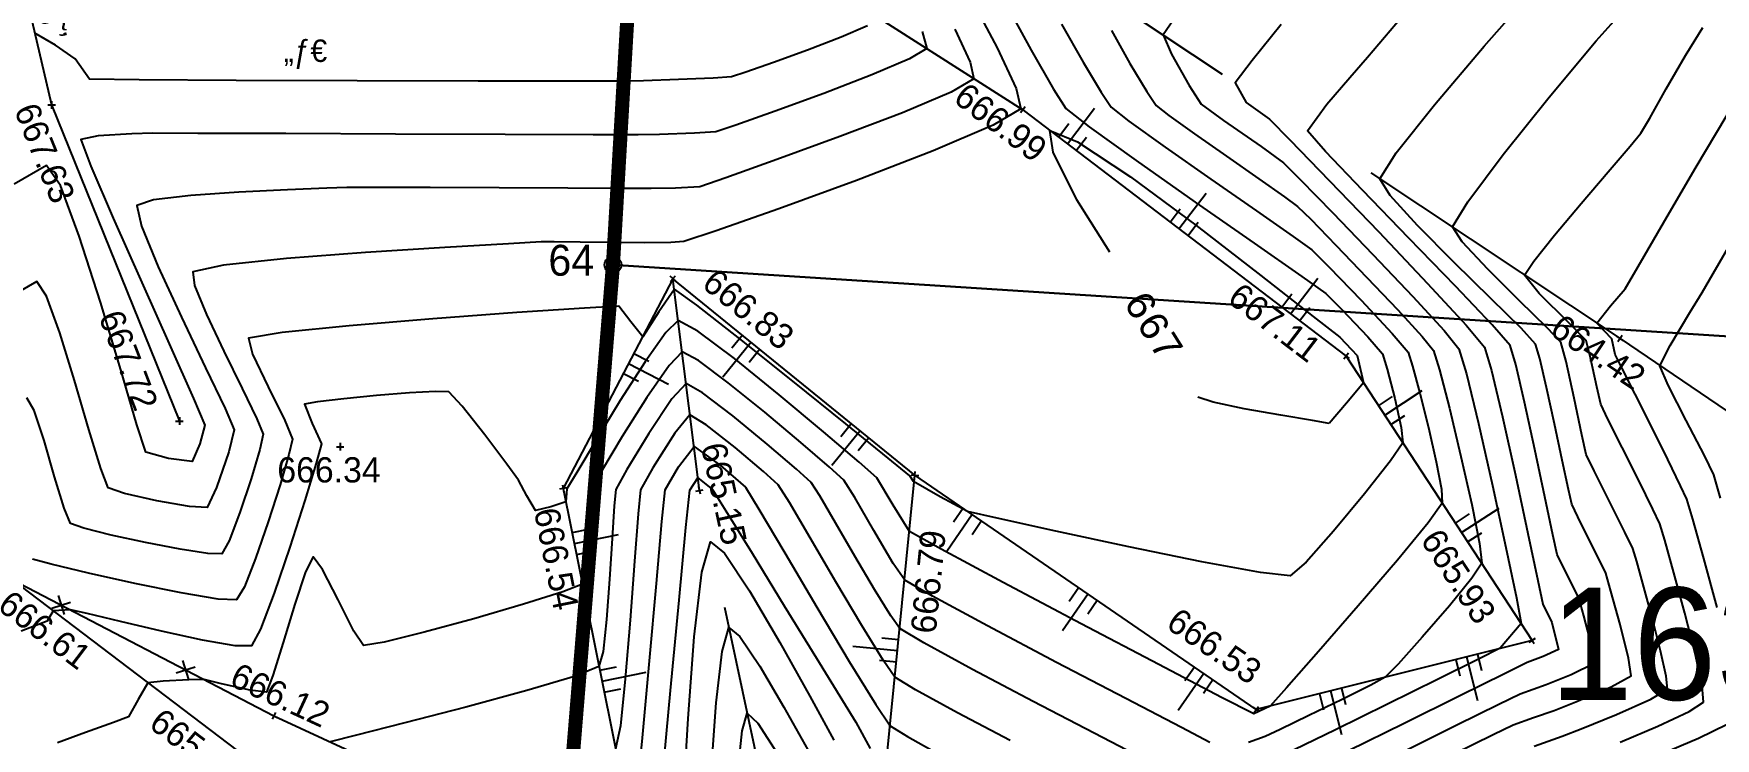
# Model space of a CAD drawing. Header units: millimetres. Extents: x 219878 to 220078, y 635585 to 635737.
# Drawn here: x 219905.31 to 219935.27, y 635653.52 to 635666.08 of the extents above; entities that cross this region are included whole.
import ezdxf
from ezdxf.enums import TextEntityAlignment as Align

# ---------------------------------------------------------------- set-up
doc = ezdxf.new("R2010")
doc.units = ezdxf.units.MM
doc.linetypes.add('HIDDEN', pattern=[9.525, 6.35, -3.175])
for name, color, linetype in [('1000', 7, 'Continuous'), ('1502', 7, 'Continuous'), ('1509', 32, 'HIDDEN'), ('1510', 40, 'Continuous'), ('1511', 7, 'Continuous'), ('1602', 240, 'Continuous'), ('1603', 240, 'Continuous'), ('1611', 240, 'Continuous'), ('2405', 7, 'HIDDEN'), ('2601', 7, 'Continuous'), ('2603', 7, 'Continuous'), ('2811', 7, 'Continuous'), ('CONTINTERMEDIATE', 8, 'Continuous'), ('CONTPRINCIPAL', 8, 'Continuous'), ('CONTREGULAR', 8, 'Continuous'), ('M1200', 150, 'Continuous')]:
    doc.layers.add(name, color=color, linetype=linetype)
doc.styles.add('HEBTXT', font='hebtxt')
doc.styles.add('MAVAT_HEBTXT', font='HEBTXT')
doc.styles.add('MONOTXT', font='monotxt')

# ---------------------------------------------------------------- blocks, each defined once
blk = doc.blocks.new('1611')
for radius in [0.6, 0.3]:
    blk.add_circle((0, 0), radius)
at = {"style": 'HEBTXT'}
blk.add_attdef('NUMBER', text='', height=2.2, dxfattribs=at).set_placement((0, 3.4), align=Align.CENTER)
at = {"style": 'HEBTXT', "flags": 1}
blk.add_attdef('D_NAME', text='', height=1.6, dxfattribs=at).set_placement((0, 1.2), align=Align.CENTER)
blk = doc.blocks.new('1502')
for points in [[(-0.27, 0), (0.27, 0)], [(0, 0.27), (0, -0.27)]]:
    blk.add_lwpolyline(points)
at = {"style": 'HEBTXT'}
blk.add_attdef('NAME', text='', height=1.6, dxfattribs=at).set_placement((0, 0.6), align=Align.CENTER)
blk.add_attdef('ELEV', text='', height=1.8, dxfattribs=at).set_placement((0, -0.6), align=Align.TOP_CENTER)
blk = doc.blocks.new('2603-X')
for points in [[(-0.5, 0.5), (0.5, -0.5)], [(-0.5, -0.5), (0.5, 0.5)]]:
    blk.add_lwpolyline(points)
blk = doc.blocks.new('1511')
for points in [[(0, 0), (0, 3.2)], [(-0.8, 0), (-0.8, 1.2)], [(0.8, 0), (0.8, 1.2)]]:
    blk.add_lwpolyline(points)
blk = doc.blocks.new('1000')
at = {"style": 'HEBTXT'}
blk.add_attdef('DESC', text='', height=1.6, dxfattribs=at).set_placement((0, 0.6), align=Align.CENTER)
blk = doc.blocks.new('2811')
at = {"style": 'HEBTXT', "flags": 8}
blk.add_attdef('TYPE', text='', height=1.6, dxfattribs=at).set_placement((0, 0.6), align=Align.CENTER)
blk = doc.blocks.new('1603')
at = {"style": 'HEBTXT'}
blk.add_attdef('PARCEL_NUM', text='', height=2.4, dxfattribs=at).set_placement((0, 1), align=Align.CENTER)
at = {"style": 'HEBTXT', "flags": 1}
for tag, p in [('LOT_NUM', (0, -1)), ('GUSH_SUFFI', (0, -3.2)), ('LEGAL_AREA', (0, -5.4)), ('ANALYTIC', (0, -7.6))]:
    blk.add_attdef(tag, text='', height=1.6, dxfattribs=at).set_placement(p, align=Align.TOP_CENTER)

msp = doc.modelspace()

# ---------------------------------------------------------------- linework, layer by layer
at = {"layer": '1000'}
msp.add_lwpolyline([(219904.912, 635656.357), (219909.574, 635652.816), (219908.796, 635651.788), (219911.718, 635649.17), (219906.578, 635644.654)], dxfattribs=at)
at = {"layer": '1509'}
msp.add_lwpolyline([(219916.666, 635643.916), (219918.954, 635649.644), (219917.174, 635657.938), (219916.699, 635661.713)], dxfattribs=at)
at = {"layer": '1510'}
for points in [[(219903.882, 635672.279), (219905.627, 635664.81), (219907.904, 635659.175)], [(219908.948, 635671.306), (219914.485, 635670.834), (219918.408, 635667.618), (219922.932, 635664.723), (219928.692, 635660.332), (219932.006, 635655.265), (219927.092, 635654.034), (219921.01, 635658.21), (219916.699, 635661.713), (219914.744, 635657.973), (219916.175, 635650.873), (219916.666, 635643.916)], [(219916.666, 635643.916), (219920.108, 635649.106), (219921.01, 635658.21)]]:
    msp.add_lwpolyline(points, dxfattribs=at)
at = {"layer": '1602'}
for points in [[(219916.763, 635736.707), (219917.07, 635704.79), (219917.07, 635686.71), (219915.63, 635661.96), (219914.71, 635650.69), (219914.5, 635648.14), (219878.333, 635650.5)], [(219953.18, 635648.63), (219914.71, 635650.69), (219915.63, 635661.96), (219955.05, 635659.43)]]:
    msp.add_lwpolyline(points, dxfattribs=at)
msp.add_lwpolyline([(219956.87, 635671.97), (219955.05, 635659.43), (219915.63, 635661.96), (219917.07, 635686.71), (219957.05, 635685.85), (219956.87, 635671.97)], close=True, dxfattribs=at)
at = {"layer": '2405'}
msp.add_lwpolyline([(219902.779, 635675.183), (219908.948, 635671.306), (219915.3, 635672.53), (219921.199, 635668.873), (219933.573, 635660.646), (219936.055, 635658.96), (219948.278, 635654.442)], dxfattribs=at)
at = {"layer": '2601'}
msp.add_lwpolyline([(219897.57, 635659.863), (219904.912, 635656.357), (219909.588, 635653.922), (219916.175, 635650.873), (219920.108, 635649.106), (219923.017, 635647.601), (219929.864, 635645.736), (219941.642, 635648.091)], dxfattribs=at)
at = {"layer": 'CONTINTERMEDIATE'}
for points in [[(219929.737, 635653.298), (219930.667, 635653.758), (219931.415, 635654.128), (219931.797, 635654.316), (219932.255, 635654.477), (219932.703, 635654.658), (219933.123, 635654.866), (219933.067, 635655.182), (219932.929, 635655.706), (219932.838, 635656.024), (219932.645, 635656.411), (219932.456, 635656.8), (219932.379, 635657.146), (219932.236, 635657.825), (219932.058, 635658.67), (219931.874, 635659.513), (219931.715, 635660.186), (219931.613, 635660.521), (219931.296, 635660.888), (219930.639, 635661.581), (219929.81, 635662.435), (219928.982, 635663.289), (219928.324, 635663.981), (219928.007, 635664.348), (219928.349, 635664.826), (219928.762, 635665.297), (219929.071, 635665.662), (219929.677, 635666.377)], [(219921.14, 635666.12), (219921.223, 635665.814), (219920.913, 635665.63), (219920.242, 635665.345), (219919.385, 635665.016), (219918.519, 635664.699), (219917.819, 635664.452), (219917.461, 635664.331), (219917.083, 635664.305), (219916.457, 635664.285), (219916.077, 635664.277), (219915.276, 635664.278), (219913.707, 635664.284), (219911.754, 635664.292), (219909.801, 635664.299), (219908.232, 635664.304), (219907.431, 635664.305), (219907.057, 635664.295), (219906.456, 635664.261), (219906.149, 635664.196), (219906.327, 635663.717), (219906.724, 635662.792), (219907.233, 635661.645), (219907.747, 635660.5), (219908.158, 635659.579), (219908.36, 635659.105), (219908.268, 635658.771), (219908.134, 635658.455), (219907.711, 635658.509), (219907.308, 635658.619), (219907.147, 635659.109), (219906.859, 635660.086), (219906.499, 635661.293), (219906.122, 635662.474), (219905.784, 635663.372), (219905.539, 635663.731), (219904.958, 635663.399)], [(219923.623, 635666.249), (219924.009, 635665.573), (219924.329, 635665.036), (219924.505, 635664.772), (219924.824, 635664.522), (219925.471, 635664.059), (219926.284, 635663.489), (219927.098, 635662.922), (219927.752, 635662.465), (219928.081, 635662.226), (219928.393, 635661.917), (219928.959, 635661.329), (219929.515, 635660.734), (219929.797, 635660.401), (219929.876, 635660.157), (219930.008, 635659.67), (219930.159, 635659.06), (219930.297, 635658.45), (219930.391, 635657.961), (219930.407, 635657.714), (219930.154, 635657.359), (219929.607, 635656.696), (219928.908, 635655.88), (219928.201, 635655.07), (219927.629, 635654.421), (219927.337, 635654.091), (219927.046, 635653.956), (219926.474, 635654.25), (219925.358, 635654.834), (219923.97, 635655.564), (219922.585, 635656.299), (219921.475, 635656.894), (219920.913, 635657.206), (219920.62, 635657.679), (219920.334, 635658.161), (219920.015, 635658.44), (219919.384, 635658.981), (219918.593, 635659.645), (219917.796, 635660.29), (219917.145, 635660.778), (219916.794, 635660.968), (219916.572, 635660.757), (219916.201, 635660.232), (219915.76, 635659.542), (219915.328, 635658.835), (219914.985, 635658.261), (219914.811, 635657.969), (219914.789, 635657.733), (219914.521, 635657.645), (219914.25, 635657.583), (219914.095, 635657.845), (219913.948, 635658.12), (219913.739, 635658.405), (219913.345, 635658.931), (219912.943, 635659.444), (219912.707, 635659.694), (219912.471, 635659.702), (219912.003, 635659.677), (219911.419, 635659.63), (219910.836, 635659.573), (219910.368, 635659.517), (219910.134, 635659.474), (219910.273, 635659.134), (219910.439, 635658.772), (219910.342, 635658.428), (219910.138, 635657.758), (219909.873, 635656.93), (219909.595, 635656.11), (219909.351, 635655.467), (219909.189, 635655.169), (219908.901, 635655.172), (219908.319, 635655.273), (219907.588, 635655.431), (219906.854, 635655.601), (219906.263, 635655.743), (219905.962, 635655.812), (219905.654, 635655.795), (219905.55, 635655.609), (219905.086, 635655.43)], [(219935.302, 635655.855), (219935.067, 635656.727), (219934.869, 635657.427), (219934.763, 635657.781), (219934.652, 635658.024), (219934.423, 635658.493), (219934.133, 635659.076), (219933.841, 635659.657), (219933.607, 635660.125), (219933.489, 635660.364), (219933.425, 635660.639), (219933.159, 635660.922), (219933.405, 635661.231), (219933.662, 635661.535), (219933.894, 635661.931), (219934.346, 635662.711), (219934.911, 635663.678), (219935.485, 635664.635)], [(219916.047, 635652.425), (219916.157, 635653.528), (219916.282, 635654.903), (219916.403, 635656.279), (219916.502, 635657.384), (219916.56, 635657.947), (219916.797, 635658.358), (219917.074, 635658.724), (219917.545, 635658.385), (219917.991, 635657.997), (219918.232, 635657.604), (219918.692, 635656.826), (219919.264, 635655.857), (219919.84, 635654.891), (219920.311, 635654.122), (219920.57, 635653.744), (219920.876, 635653.55), (219921.503, 635653.205)], [(219917.86, 635652.978), (219917.933, 635653.653), (219918.021, 635653.971), (219918.213, 635653.791), (219918.553, 635653.255)], [(219934.312, 635653.241), (219934.971, 635653.525), (219935.482, 635653.771)]]:
    msp.add_lwpolyline(points, dxfattribs=at)
at = {"layer": 'CONTPRINCIPAL'}
for points in [[(219921.999, 635666.728), (219922.476, 635665.827), (219922.814, 635665.105), (219922.899, 635664.741), (219922.403, 635664.447), (219921.333, 635663.991), (219919.967, 635663.464), (219918.585, 635662.958), (219917.468, 635662.565), (219916.895, 635662.375), (219916.662, 635662.359), (219916.2, 635662.355), (219915.624, 635662.358), (219915.048, 635662.364), (219914.585, 635662.369), (219914.349, 635662.368), (219913.769, 635662.336), (219912.632, 635662.271), (219911.219, 635662.18), (219909.811, 635662.072), (219908.692, 635661.954), (219908.143, 635661.834), (219908.174, 635661.592), (219908.386, 635661.077), (219908.697, 635660.42), (219909.024, 635659.756), (219909.285, 635659.218), (219909.398, 635658.94), (219909.34, 635658.667), (219909.185, 635658.144), (219908.984, 635657.544), (219908.792, 635657.042), (219908.662, 635656.811), (219908.414, 635656.816), (219907.92, 635656.891), (219907.303, 635657.008), (219906.689, 635657.142), (219906.2, 635657.265), (219905.962, 635657.35), (219905.849, 635657.62), (219905.682, 635658.18), (219905.493, 635658.828), (219905.317, 635659.364), (219905.188, 635659.59)], [(219932.044, 635653.383), (219932.541, 635653.557), (219932.881, 635653.692), (219933.508, 635653.948), (219934.121, 635654.219), (219934.417, 635654.397), (219934.396, 635654.627), (219934.297, 635655.082), (219934.153, 635655.649), (219934, 635656.216), (219933.871, 635656.672), (219933.802, 635656.903), (219933.661, 635657.198), (219933.387, 635657.742), (219933.113, 635658.286), (219932.972, 635658.582), (219932.892, 635658.932), (219932.755, 635659.585), (219932.613, 635660.236), (219932.519, 635660.58), (219932.277, 635660.838), (219931.783, 635661.321), (219931.218, 635661.881), (219930.759, 635662.368), (219930.586, 635662.636), (219930.864, 635663.085), (219931.493, 635663.925), (219932.309, 635664.95), (219933.146, 635665.954), (219933.841, 635666.732)], [(219925.669, 635666.406), (219925.431, 635666.061), (219925.582, 635665.715), (219925.899, 635665.156), (219926.109, 635664.826), (219926.507, 635664.534), (219927.177, 635664.068), (219927.578, 635663.779), (219927.877, 635663.48), (219928.456, 635662.886), (219929.171, 635662.143), (219929.881, 635661.396), (219930.439, 635660.787), (219930.704, 635660.462), (219930.836, 635660.019), (219931.049, 635659.135), (219931.299, 635658.029), (219931.539, 635656.919), (219931.726, 635656.027), (219931.813, 635655.57), (219931.437, 635655.125), (219931.065, 635654.936), (219930.332, 635654.572), (219929.418, 635654.121), (219928.503, 635653.672), (219927.768, 635653.313)], [(219924.484, 635662.188), (219923.893, 635663.116), (219923.475, 635663.97), (219923.412, 635664.353), (219923.907, 635664.155), (219924.849, 635663.527), (219926.014, 635662.667), (219927.175, 635661.773), (219928.106, 635661.042), (219928.581, 635660.671), (219928.79, 635660.449), (219928.891, 635660.342), (219929.001, 635659.858), (219928.701, 635659.492), (219928.389, 635659.134)], [(219925.082, 635653.157), (219924.206, 635653.61), (219923.119, 635654.177), (219922.035, 635654.75), (219921.17, 635655.22), (219920.74, 635655.476), (219920.578, 635655.703), (219920.29, 635656.173), (219919.941, 635656.768), (219919.594, 635657.364), (219919.313, 635657.841), (219919.161, 635658.078), (219918.9, 635658.318), (219918.378, 635658.764), (219917.764, 635659.268), (219917.226, 635659.679), (219916.934, 635659.847), (219916.681, 635659.57), (219916.269, 635658.955), (219915.877, 635658.313), (219915.684, 635657.958), (219915.651, 635657.664), (219915.613, 635657.081), (219915.568, 635656.356), (219915.515, 635655.636), (219915.453, 635655.069), (219915.379, 635654.8), (219914.96, 635654.63), (219914.098, 635654.373), (219913.011, 635654.078), (219911.919, 635653.794), (219911.038, 635653.57), (219910.59, 635653.457)], [(219928.389, 635659.134), (219928.096, 635659.183), (219927.53, 635659.278), (219926.877, 635659.395), (219926.322, 635659.511), (219926.051, 635659.6)], [(219916.878, 635652.397), (219916.968, 635653.871), (219917.079, 635655.332), (219917.213, 635656.482), (219917.368, 635657.022), (219917.618, 635656.818), (219918.063, 635656.15), (219918.604, 635655.23), (219919.138, 635654.273), (219919.564, 635653.49)]]:
    msp.add_lwpolyline(points, dxfattribs=at)
at = {"layer": 'CONTREGULAR'}
for points in [[(219930.614, 635653.241), (219931.313, 635653.587), (219931.67, 635653.762), (219932.034, 635653.89), (219932.398, 635654.017), (219932.787, 635654.173), (219933.418, 635654.44), (219933.769, 635654.632), (219933.723, 635654.951), (219933.575, 635655.548), (219933.412, 635656.144), (219933.318, 635656.464), (219933.154, 635656.801), (219932.876, 635657.354), (219932.714, 635657.692), (219932.653, 635657.957), (219932.543, 635658.478), (219932.406, 635659.128), (219932.265, 635659.775), (219932.144, 635660.292), (219932.066, 635660.549), (219931.81, 635660.829), (219931.278, 635661.356), (219930.614, 635662.007), (219929.965, 635662.662), (219929.477, 635663.197), (219929.295, 635663.491), (219929.583, 635663.954), (219930.265, 635664.81), (219931.153, 635665.856), (219932.062, 635666.89)], [(219922.598, 635666.666), (219923.081, 635665.788), (219923.48, 635665.089), (219923.701, 635664.745), (219924.113, 635664.422), (219924.95, 635663.819), (219926.001, 635663.08), (219927.055, 635662.345), (219927.902, 635661.753), (219928.331, 635661.448), (219928.618, 635661.162), (219929.079, 635660.677), (219929.344, 635660.372), (219929.427, 635660.098), (219929.558, 635659.58), (219929.672, 635659.062), (219929.704, 635658.785), (219929.485, 635658.468), (219929.023, 635657.879), (219928.47, 635657.21), (219927.979, 635656.658), (219927.699, 635656.418), (219927.165, 635656.476), (219926.12, 635656.668), (219924.82, 635656.934), (219923.52, 635657.212), (219922.477, 635657.443), (219921.946, 635657.566), (219921.462, 635657.823), (219920.984, 635658.096), (219920.919, 635658.202), (219920.533, 635658.515), (219919.778, 635659.128), (219918.836, 635659.888), (219917.891, 635660.643), (219917.126, 635661.24), (219916.725, 635661.528), (219916.445, 635661.122), (219916.162, 635660.678), (219915.948, 635660.944), (219915.733, 635661.221), (219915.12, 635661.19), (219913.918, 635661.11), (219912.423, 635660.999), (219910.931, 635660.875), (219909.737, 635660.754), (219909.137, 635660.654), (219909.209, 635660.37), (219909.485, 635659.785), (219909.783, 635659.184), (219909.92, 635658.855), (219909.855, 635658.578), (219909.698, 635658.041), (219909.488, 635657.379), (219909.263, 635656.726), (219909.062, 635656.218), (219908.925, 635655.991), (219908.594, 635656.002), (219907.934, 635656.113), (219907.109, 635656.28), (219906.284, 635656.464), (219905.623, 635656.623), (219905.289, 635656.715)], [(219921.719, 635666.163), (219921.993, 635665.574), (219922.061, 635665.278), (219921.658, 635665.04), (219920.786, 635664.672), (219919.674, 635664.246), (219918.55, 635663.835), (219917.642, 635663.513), (219917.178, 635663.352), (219916.745, 635663.328), (219916.31, 635663.319), (219915.808, 635663.321), (219914.824, 635663.326), (219913.6, 635663.332), (219912.375, 635663.337), (219911.391, 635663.339), (219910.889, 635663.336), (219910.532, 635663.326), (219909.831, 635663.3), (219908.963, 635663.258), (219908.108, 635663.198), (219907.442, 635663.118), (219907.146, 635663.016), (219907.227, 635662.648), (219907.526, 635661.926), (219907.942, 635661.027), (219908.373, 635660.125), (219908.719, 635659.398), (219908.879, 635659.022), (219908.784, 635658.629), (219908.567, 635657.99), (219908.398, 635657.633), (219908.087, 635657.653), (219907.503, 635657.754), (219906.926, 635657.882), (219906.635, 635657.984), (219906.505, 635658.328), (219906.293, 635659.028), (219906.038, 635659.898), (219905.774, 635660.751), (219905.537, 635661.401), (219905.363, 635661.662), (219904.945, 635661.422)], [(219920.168, 635666.221), (219919.697, 635666.02), (219919.096, 635665.787), (219918.488, 635665.564), (219917.996, 635665.392), (219917.744, 635665.31), (219917.413, 635665.286), (219916.795, 635665.261), (219916.176, 635665.242), (219915.843, 635665.234), (219914.96, 635665.234), (219913.228, 635665.236), (219911.073, 635665.24), (219908.917, 635665.246), (219907.186, 635665.255), (219906.303, 635665.267), (219906.05, 635665.631), (219905.695, 635665.873), (219905.33, 635666.089)], [(219924.51, 635666.136), (219924.842, 635665.549), (219925.141, 635665.05), (219925.307, 635664.8), (219925.532, 635664.624), (219925.989, 635664.298), (219926.563, 635663.896), (219927.137, 635663.496), (219927.598, 635663.173), (219927.828, 635663.003), (219928.062, 635662.773), (219928.511, 635662.313), (219929.065, 635661.737), (219929.614, 635661.156), (219930.046, 635660.684), (219930.251, 635660.431), (219930.358, 635660.088), (219930.535, 635659.403), (219930.739, 635658.546), (219930.931, 635657.686), (219931.068, 635656.995), (219931.11, 635656.641), (219930.934, 635656.373), (219930.533, 635655.881), (219930.047, 635655.321), (219929.618, 635654.845), (219929.388, 635654.608), (219929.132, 635654.467), (219928.623, 635654.214), (219928.029, 635653.926), (219927.515, 635653.68), (219927.249, 635653.555), (219926.956, 635653.447)], [(219927.534, 635666.242), (219927.02, 635665.6), (219926.719, 635665.203), (219926.911, 635664.854), (219927.329, 635664.558), (219927.69, 635664.186), (219928.397, 635663.457), (219929.273, 635662.546), (219930.143, 635661.63), (219930.83, 635660.886), (219931.16, 635660.49), (219931.285, 635660.077), (219931.481, 635659.249), (219931.708, 635658.212), (219931.93, 635657.172), (219932.106, 635656.336), (219932.198, 635655.91), (219932.357, 635655.585), (219932.478, 635655.101), (219932.205, 635654.979), (219931.92, 635654.87), (219931.514, 635654.67), (219930.718, 635654.276), (219929.727, 635653.786), (219928.736, 635653.297)], [(219933.573, 635653.454), (219934.245, 635653.737), (219934.807, 635653.996), (219935.062, 635654.163), (219935.036, 635654.455), (219934.91, 635655.033), (219934.728, 635655.752), (219934.533, 635656.472), (219934.37, 635657.05), (219934.282, 635657.343), (219934.159, 635657.608), (219933.907, 635658.116), (219933.611, 635658.704), (219933.357, 635659.21), (219933.23, 635659.474), (219933.159, 635659.786), (219933.05, 635660.302), (219932.972, 635660.61), (219932.656, 635660.931), (219932.132, 635661.451), (219931.871, 635661.779), (219932.035, 635662.027), (219932.405, 635662.489), (219932.882, 635663.056), (219933.364, 635663.62), (219933.753, 635664.073), (219933.947, 635664.307), (219934.103, 635664.574), (219934.396, 635665.095), (219934.74, 635665.693), (219935.049, 635666.19)], [(219935.366, 635657.802), (219935.243, 635658.22), (219935.076, 635658.561), (219934.751, 635659.188), (219934.432, 635659.816), (219934.285, 635660.161), (219934.465, 635660.525), (219934.816, 635661.113), (219935.035, 635661.467), (219935.233, 635661.806), (219935.621, 635662.471)], [(219926.266, 635653.448), (219925.759, 635653.711), (219924.768, 635654.228), (219923.535, 635654.874), (219922.305, 635655.525), (219921.321, 635656.056), (219920.828, 635656.34), (219920.625, 635656.638), (219920.281, 635657.223), (219919.94, 635657.811), (219919.746, 635658.12), (219919.49, 635658.351), (219918.977, 635658.793), (219918.333, 635659.333), (219917.683, 635659.857), (219917.152, 635660.253), (219916.865, 635660.407), (219916.629, 635660.168), (219916.233, 635659.596), (219915.794, 635658.899), (219915.427, 635658.285), (219915.247, 635657.962), (219915.216, 635657.663), (219915.185, 635657.1), (219915.144, 635656.545), (219915.085, 635656.268), (219914.738, 635656.132), (219914.035, 635655.91), (219913.153, 635655.653), (219912.267, 635655.411), (219911.552, 635655.234), (219911.186, 635655.173), (219911.01, 635655.433), (219910.732, 635655.988), (219910.457, 635656.531), (219910.288, 635656.754), (219910.153, 635656.488), (219909.961, 635655.912), (219909.753, 635655.228), (219909.57, 635654.639), (219909.455, 635654.346), (219909.163, 635654.377), (219908.658, 635654.494), (219908.349, 635654.567), (219908.072, 635654.561), (219907.616, 635654.541), (219907.343, 635654.512), (219907.171, 635654.21), (219907, 635653.904), (219906.733, 635653.8), (219906.229, 635653.623), (219905.731, 635653.441)], [(219922.705, 635653.481), (219921.768, 635653.976), (219921.022, 635654.384), (219920.655, 635654.61), (219920.444, 635654.912), (219920.064, 635655.531), (219919.603, 635656.312), (219919.144, 635657.095), (219918.773, 635657.722), (219918.576, 635658.037), (219918.314, 635658.277), (219917.808, 635658.703), (219917.293, 635659.108), (219917.002, 635659.286), (219916.732, 635658.962), (219916.338, 635658.343), (219916.123, 635657.952), (219916.078, 635657.523), (219916.014, 635656.678), (219915.936, 635655.628), (219915.85, 635654.581), (219915.762, 635653.746), (219915.676, 635653.334)], [(219916.504, 635652.76), (219916.656, 635654.373), (219916.808, 635655.985), (219916.931, 635657.28), (219916.997, 635657.941), (219917.142, 635658.163), (219917.406, 635657.956), (219917.644, 635657.573), (219918.108, 635656.822), (219918.683, 635655.885), (219919.258, 635654.948), (219919.72, 635654.194), (219919.955, 635653.81), (219920.212, 635653.338)], [(219917.386, 635652.995), (219917.471, 635654.155), (219917.573, 635655.068), (219917.694, 635655.498), (219917.893, 635655.336), (219918.247, 635654.805), (219918.676, 635654.076), (219919.1, 635653.317)]]:
    msp.add_lwpolyline(points, dxfattribs=at)
at = {"layer": 'M1200', "color": 150, "const_width": 0.25}
msp.add_lwpolyline([(219917.07, 635686.71), (219957.05, 635685.85), (219956.87, 635671.97), (219955.05, 635659.43), (219953.18, 635648.63), (219914.71, 635650.69), (219915.63, 635661.96)], close=True, dxfattribs=at)

# ---------------------------------------------------------------- block references
at = {"layer": '1000', "xscale": 0.25, "yscale": 0.25, "zscale": 0.25, "rotation": 283.1502688609672}
msp.add_blockref('1000', (219905.217, 635666.564), dxfattribs=at).add_auto_attribs({'DESC': '…‰˜’'})
at = {"layer": '1502'}
ref = msp.add_blockref('1502', (219922.932, 635664.723, 666.987), dxfattribs=dict(at, xscale=0.25, yscale=0.25, zscale=0.25, rotation=322.6807701315051))
ref.add_attrib('ELEV', '666.99', dxfattribs={"layer": '0', "height": 0.45, "rotation": 322.6808, "style": 'HEBTXT'}).set_placement((219922.676, 635664.681), align=Align.TOP_CENTER)
ref = msp.add_blockref('1502', (219905.627, 635664.81, 667.626), dxfattribs=dict(at, xscale=0.25, yscale=0.25, zscale=0.25))
ref.add_attrib('ELEV', '667.63', dxfattribs={"layer": '0', "height": 0.45, "rotation": 291.9965, "style": 'HEBTXT'}).set_placement((219905.715, 635664.038), align=Align.TOP_CENTER)
ref = msp.add_blockref('1502', (219916.699, 635661.713, 666.829), dxfattribs=dict(at, xscale=0.25, yscale=0.25, zscale=0.25, rotation=140.9036394422923))
ref.add_attrib('ELEV', '666.83', dxfattribs={"layer": '0', "height": 0.45, "rotation": 320.9036, "style": 'HEBTXT'}).set_placement((219918.187, 635661.346), align=Align.TOP_CENTER)
ref = msp.add_blockref('1502', (219928.692, 635660.332, 667.11), dxfattribs=dict(at, xscale=0.25, yscale=0.25, zscale=0.25, rotation=322.6807701315051))
ref.add_attrib('ELEV', '667.11', dxfattribs={"layer": '0', "height": 0.45, "rotation": 322.6808, "style": 'HEBTXT'}).set_placement((219927.56, 635661.112), align=Align.TOP_CENTER)
ref = msp.add_blockref('1502', (219907.904, 635659.175, 667.72), dxfattribs=dict(at, xscale=0.25, yscale=0.25, zscale=0.25))
ref.add_attrib('ELEV', '667.72', dxfattribs={"layer": '0', "height": 0.45, "rotation": 290.9702, "style": 'HEBTXT'}).set_placement((219907.209, 635660.341), align=Align.TOP_CENTER)
ref = msp.add_blockref('1502', (219933.573, 635660.646, 664.421), dxfattribs=dict(at, xscale=0.2499999999999999, yscale=0.2499999999999999, zscale=0.2499999999999999, rotation=326.0968367591408))
ref.add_attrib('ELEV', '664.42', dxfattribs={"layer": '0', "height": 0.45, "rotation": 326.0968, "style": 'HEBTXT'}).set_placement((219933.311, 635660.595), align=Align.TOP_CENTER)
ref = msp.add_blockref('1502', (219910.769, 635658.719, 666.335), dxfattribs=dict(at, xscale=0.25, yscale=0.25, zscale=0.25))
ref.add_attrib('ELEV', '666.34', dxfattribs={"layer": '0', "height": 0.45, "style": 'HEBTXT'}).set_placement((219910.57, 635658.531), align=Align.TOP_CENTER)
ref = msp.add_blockref('1502', (219917.174, 635657.938, 665.146), dxfattribs=dict(at, xscale=0.25, yscale=0.25, zscale=0.25, rotation=102.1126832358719))
ref.add_attrib('ELEV', '665.15', dxfattribs={"layer": '0', "height": 0.45, "rotation": 282.1127, "style": 'HEBTXT'}).set_placement((219917.829, 635657.929), align=Align.TOP_CENTER)
ref = msp.add_blockref('1502', (219914.744, 635657.973, 666.542), dxfattribs=dict(at, xscale=0.25, yscale=0.25, zscale=0.25, rotation=281.395260938989))
ref.add_attrib('ELEV', '666.54', dxfattribs={"layer": '0', "height": 0.45, "rotation": 281.3953, "style": 'HEBTXT'}).set_placement((219914.842, 635656.765), align=Align.TOP_CENTER)
ref = msp.add_blockref('1502', (219921.01, 635658.21, 666.789), dxfattribs=dict(at, xscale=0.25, yscale=0.25, zscale=0.25, rotation=84.34175338677852))
ref.add_attrib('ELEV', '666.79', dxfattribs={"layer": '0', "height": 0.45, "rotation": 84.3418, "style": 'HEBTXT'}).set_placement((219921.023, 635656.333), align=Align.TOP_CENTER)
ref = msp.add_blockref('1502', (219932.006, 635655.265, 665.926), dxfattribs=dict(at, xscale=0.2499999999999999, yscale=0.2499999999999999, zscale=0.2499999999999999, rotation=303.1861275378346))
ref.add_attrib('ELEV', '665.93', dxfattribs={"layer": '0', "height": 0.45, "rotation": 303.1861, "style": 'HEBTXT'}).set_placement((219930.884, 635656.532), align=Align.TOP_CENTER)
ref = msp.add_blockref('1502', (219904.912, 635656.357, 666.614), dxfattribs=dict(at, xscale=0.25, yscale=0.25, zscale=0.25, rotation=322.7816850456512))
ref.add_attrib('ELEV', '666.61', dxfattribs={"layer": '0', "height": 0.45, "rotation": 322.7817, "style": 'HEBTXT'}).set_placement((219905.644, 635655.634), align=Align.TOP_CENTER)
ref = msp.add_blockref('1502', (219927.092, 635654.034, 666.53), dxfattribs=dict(at, xscale=0.25, yscale=0.25, zscale=0.25, rotation=145.5258749548048))
ref.add_attrib('ELEV', '666.53', dxfattribs={"layer": '0', "height": 0.45, "rotation": 325.5259, "style": 'HEBTXT'}).set_placement((219926.474, 635655.353), align=Align.TOP_CENTER)
ref = msp.add_blockref('1502', (219909.588, 635653.922, 666.116), dxfattribs=dict(at, xscale=0.2499999999999999, yscale=0.2499999999999999, zscale=0.2499999999999999, rotation=335.1614578246819))
ref.add_attrib('ELEV', '666.12', dxfattribs={"layer": '0', "height": 0.45, "rotation": 335.1615, "style": 'HEBTXT'}).set_placement((219909.798, 635654.496), align=Align.TOP_CENTER)
ref = msp.add_blockref('1502', (219909.574, 635652.816, 665.925), dxfattribs=dict(at, xscale=0.25, yscale=0.25, zscale=0.25, rotation=322.7816850456512))
ref.add_attrib('ELEV', '665.92', dxfattribs={"layer": '0', "height": 0.45, "rotation": 322.7817, "style": 'HEBTXT'}).set_placement((219908.342, 635653.53), align=Align.TOP_CENTER)
at = {"layer": '1511', "xscale": 0.25, "yscale": 0.25, "zscale": 0.25}
for p, rotation in [((219923.727, 635664.117, 666.987), 322.6807701315051), ((219925.715, 635662.601, 666.987), 322.6807701315051), ((219927.704, 635661.085, 666.987), 322.6807701315051), ((219918.093, 635660.581, 666.789), 140.9036394422923), ((219915.909, 635660.203, 666.829), 242.4027041314518), ((219929.38, 635659.28, 667.11), 303.1861275378346), ((219920.033, 635659.004, 666.789), 140.9036394422923), ((219930.749, 635657.188, 667.11), 303.1861275378346), ((219922.033, 635657.508, 666.53), 145.5258749548048), ((219914.942, 635656.993, 666.542), 281.395260938989), ((219924.094, 635656.093, 666.53), 145.5258749548048), ((219920.7, 635655.077, 664.165), 84.34175338677852), ((219930.839, 635654.973, 665.926), 194.0636747772843), ((219915.436, 635654.542, 666.542), 281.395260938989), ((219926.155, 635654.677, 666.53), 145.5258749548048), ((219928.414, 635654.365, 665.926), 194.0636747772843)]:
    msp.add_blockref('1511', p, dxfattribs=dict(at, rotation=rotation))
at = {"layer": '1603'}
ref = msp.add_blockref('1603', (219934.547, 635655.207), dxfattribs=at)
ref.add_attrib('PARCEL_NUM', '163', dxfattribs={"layer": '0', "height": 2, "style": 'MAVAT_HEBTXT'}).set_placement((219934.547, 635655.207), align=Align.MIDDLE)
at = {"layer": '1611'}
ref = msp.add_blockref('1611', (219915.63, 635661.96), dxfattribs=dict(at, xscale=0.25, yscale=0.25, zscale=0.25))
ref.add_attrib('NUMBER', '64', dxfattribs={"layer": '0', "height": 0.55, "style": 'HEBTXT'}).set_placement((219914.888, 635661.767), align=Align.CENTER)
at = {"layer": '2603', "xscale": 0.25, "yscale": 0.25, "zscale": 0.25, "rotation": 332.4920135813716}
for p in [(219905.799, 635655.895, 666.614), (219908.016, 635654.74, 666.614)]:
    msp.add_blockref('2603-X', p, dxfattribs=at)
at = {"layer": '2811', "xscale": 0.2500000000000001, "yscale": 0.2500000000000001, "zscale": 0.2500000000000001}
msp.add_blockref('2811', (219910.151, 635665.427), dxfattribs=at).add_auto_attribs({'TYPE': '„ƒ€'})

# ---------------------------------------------------------------- texts
at = {"layer": 'CONTPRINCIPAL', "style": 'MONOTXT'}
msp.add_text('667', height=0.5, rotation=-58, dxfattribs=at).set_placement((219925.266, 635660.875, 667), align=Align.MIDDLE)

doc.saveas('drawing.dxf')
